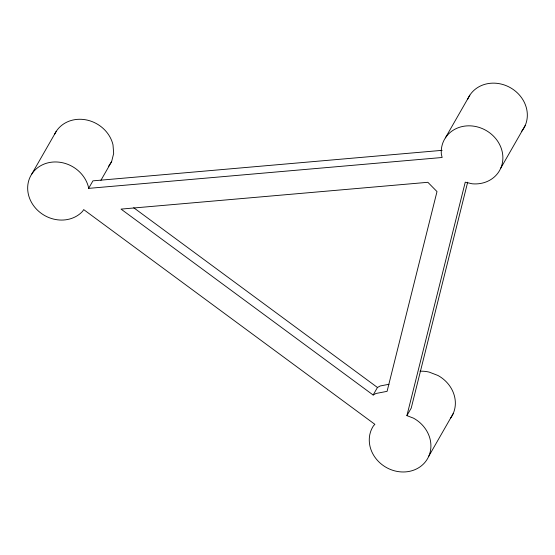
<?xml version="1.0" encoding="UTF-8"?>
<svg xmlns="http://www.w3.org/2000/svg" width="555" height="555" viewBox="0 0 555 555"><rect width="100%" height="100%" fill="white"/><g stroke="black" fill="none" stroke-linecap="round" stroke-linejoin="round"><path stroke-width="0.83" d="M100.913 180.326L111.624 161.623L113.671 153.423L112.991 144.765A31.649 28.152 29.8 0 0 85.72 119.797A31.649 28.152 29.8 0 0 54.605 134.248M406.912 415.633L465.25 182.172L472.048 183.781A31.649 28.152 29.8 0 0 502.879 157.107A31.649 28.152 29.8 0 0 470.55 125.86A31.649 28.152 29.8 0 0 441.329 154.103L442.134 157.495L88.62 188.374L88.543 187.451A31.649 28.152 29.8 0 0 45.135 163.69A31.649 28.152 29.8 0 0 34.375 206.731A31.649 28.152 29.8 0 0 82.577 211.337L83.708 209.61L374.875 424.332L373.404 425.921A31.649 28.152 29.8 0 0 385.33 466.901A31.649 28.152 29.8 0 0 427.51 458.735A31.649 28.152 29.8 0 0 413.482 418.158L406.912 415.633L411.227 408.098L467.671 182.2M31.802 174.006L56.249 131.32M88.62 188.374L92.935 180.847L442.134 150.336M445.381 137.876L469.828 95.189M500.756 168.186L525.197 125.499M373.14 395.014L375.929 393.495L387.085 391.337L437 191.579L427.856 182.304L121.039 209.103L373.14 395.014L377.449 387.48L380.244 385.968L389.006 384.268M428.779 456.224L453.227 413.537M108.586 166.257L111.624 161.623M133.706 207.736L377.449 387.48M467.497 99.671A31.649 28.152 29.8 0 1 510.732 87.898A31.649 28.152 29.8 0 1 521.7 131.251M419.962 371.219A31.649 28.152 29.8 0 1 429.154 372.093L437.93 375.471A31.649 28.152 29.8 0 1 450.743 417.943"/></g></svg>
